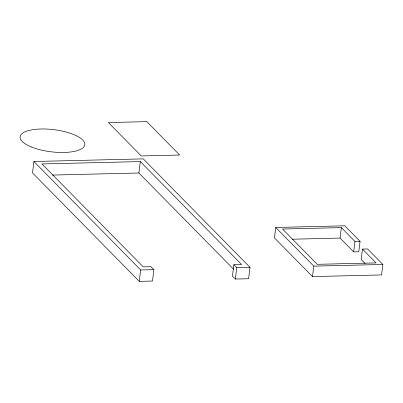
<?xml version="1.0" encoding="UTF-8"?>
<svg xmlns="http://www.w3.org/2000/svg" width="403" height="403" viewBox="0 0 403 403"><rect width="100%" height="100%" fill="white"/><g stroke="black" fill="none" stroke-linecap="round" stroke-linejoin="round"><path stroke-width="0.6" d="M33.912 161.507L32.512 172.912L139.252 281.365L152.49 281.042L153.891 269.637L151.004 266.7L143.246 266.887L41.922 163.94L140.294 161.573L241.614 264.519L233.861 264.706L232.46 276.115L235.347 279.047L248.591 278.73L249.991 267.325L143.251 158.873L33.912 161.507L140.652 269.955L153.891 269.637M233.609 269.214L138.894 172.983L140.294 161.573M139.252 281.365L140.652 269.955M235.347 279.047L236.747 267.642L233.861 264.706M292.492 239.216L340.061 238.067L353.673 251.9L358.781 251.779L360.065 241.321L344.792 225.801L275.743 227.463L274.458 237.921L312.521 276.589L381.565 274.927L382.85 264.474L367.566 248.953L362.468 249.074L361.184 259.532L365.138 263.547M312.521 276.589L313.801 266.136L275.743 227.463M340.061 238.067L341.346 227.614L282.513 229.03L317.252 264.323L376.08 262.907L362.468 249.074M353.673 251.9L354.957 241.442L341.346 227.614M52.43 175.063L138.894 172.983M354.957 241.442L360.065 241.321M236.747 267.642L249.991 267.325M313.801 266.136L382.85 264.474M146.803 121.635L108.397 122.562L141.257 155.946L179.662 155.024L146.803 121.635M31.248 146.919A32.613 11.153 7 0 0 84.277 146.299A32.613 11.153 7 0 0 41.872 128.975A32.613 11.153 7 0 0 31.248 146.919"/></g></svg>
